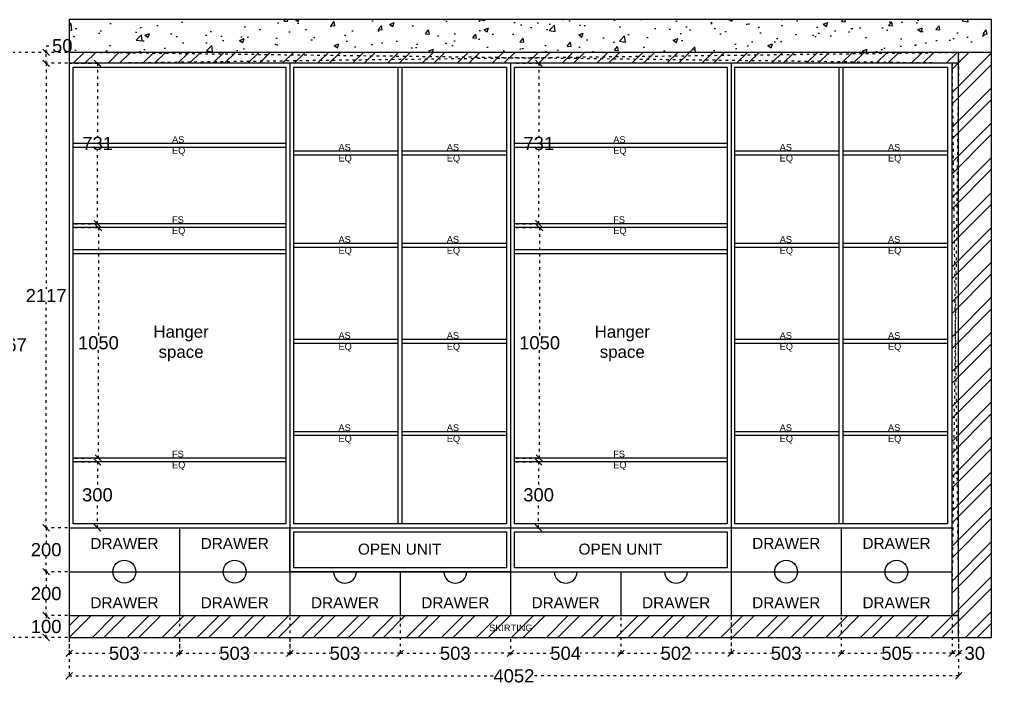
# Model space of a CAD drawing. Header units: millimetres. Extents: x 220712 to 1505573, y -354410 to 241923.
# Drawn here: x 275936 to 280365, y 112824 to 115855 of the extents above; entities that cross this region are included whole.
import ezdxf

# ---------------------------------------------------------------- set-up
doc = ezdxf.new("R2010")
doc.units = ezdxf.units.MM
doc.header["$MEASUREMENT"] = 0
doc.linetypes.add('ACAD_ISO03W100', pattern=[30, 12, -18])
doc.layers.add('Walls', color=253, linetype='Continuous')
doc.layers.add('Words', color=7, linetype='Continuous')
doc.styles.get("Standard").update_dxf_attribs({"font": 'arial.ttf'})
doc.dimstyles.get("Standard").update_dxf_attribs({"dimtxt": 60, "dimasz": 30, "dimexe": 7.75, "dimexo": 8.13, "dimgap": 0.63, "dimtad": 0, "dimtih": 1, "dimtoh": 1, "dimdec": 0, "dimzin": 0, "dimtxsty": 'Standard', "dimblk": 'OBLIQUE', "dimcen": 2.25, "dimclrd": 1, "dimclre": 1, "dimclrt": 1, "dimadec": 0, "dimazin": 0, "dimtfac": 1, "dimtdec": 0, "dimtofl": 0, "dimtmove": 0, "dimatfit": 3, "dimfxl": 1, "dimtolj": 1, "dimtzin": 0, "dimlwd": 30, "dimarcsym": 0})

# ---------------------------------------------------------------- blocks, each defined once
blk = doc.blocks.new('_Oblique')
at = {"color": 0, "linetype": 'ByBlock', "lineweight": -2}
blk.add_line((-0.5, -0.5), (0.5, 0.5), dxfattribs=at)
blk = doc.blocks.new('*D771')
at = {"layer": 'Defpoints', "color": 0, "linetype": 'ACAD_ISO03W100', "transparency": 16777216}
for p in [(276058, 113138), (276163, 113138), (276163, 113038)]:
    blk.add_point(p, dxfattribs=at)
at = {"layer": 'Walls', "color": 1, "linetype": 'ACAD_ISO03W100', "lineweight": -2, "transparency": 16777216}
for p, q in [((276154.9, 113138), (276050.3, 113138)), ((276154.9, 113038), (276050.3, 113038))]:
    blk.add_line(p, q, dxfattribs=at)
at = {"layer": 'Walls', "color": 1, "linetype": 'ACAD_ISO03W100', "lineweight": 30, "transparency": 16777216}
for p, q in [((276058, 113138), (276058, 113119.3)), ((276058, 113038), (276058, 113056.7))]:
    blk.add_line(p, q, dxfattribs=at)
at = {"layer": 'Walls', "color": 1, "linetype": 'ACAD_ISO03W100', "lineweight": 30, "transparency": 16777216, "xscale": 30, "yscale": 30, "zscale": 30}
for p, rotation in [((276058, 113138), 90), ((276058, 113038), 270)]:
    blk.add_blockref('_Oblique', p, dxfattribs=dict(at, rotation=rotation))
at = {"layer": 'Walls', "color": 1, "linetype": 'ACAD_ISO03W100', "transparency": 16777216, "insert": (276058, 113088), "char_height": 60, "attachment_point": 5}
blk.add_mtext('\\A1;100', dxfattribs=at)
blk = doc.blocks.new('*D767')
at = {"layer": 'Defpoints', "color": 0, "linetype": 'ACAD_ISO03W100', "transparency": 16777216}
for p in [(276058, 113338), (276163, 113338), (276163, 113138)]:
    blk.add_point(p, dxfattribs=at)
at = {"layer": 'Walls', "color": 1, "linetype": 'ACAD_ISO03W100', "lineweight": -2, "transparency": 16777216}
for p, q in [((276154.9, 113338), (276050.3, 113338)), ((276154.9, 113138), (276050.3, 113138))]:
    blk.add_line(p, q, dxfattribs=at)
at = {"layer": 'Walls', "color": 1, "linetype": 'ACAD_ISO03W100', "lineweight": 30, "transparency": 16777216}
for p, q in [((276058, 113338), (276058, 113269.3)), ((276058, 113138), (276058, 113206.7))]:
    blk.add_line(p, q, dxfattribs=at)
at = {"layer": 'Walls', "color": 1, "linetype": 'ACAD_ISO03W100', "lineweight": 30, "transparency": 16777216, "xscale": 30, "yscale": 30, "zscale": 30}
for p, rotation in [((276058, 113338), 90), ((276058, 113138), 270)]:
    blk.add_blockref('_Oblique', p, dxfattribs=dict(at, rotation=rotation))
at = {"layer": 'Walls', "color": 1, "linetype": 'ACAD_ISO03W100', "transparency": 16777216, "insert": (276058, 113238), "char_height": 60, "attachment_point": 5}
blk.add_mtext('\\A1;200', dxfattribs=at)
blk = doc.blocks.new('*D768')
at = {"layer": 'Defpoints', "color": 0, "linetype": 'ACAD_ISO03W100', "transparency": 16777216}
for p in [(276058, 113538), (276163, 113538), (276163, 113338)]:
    blk.add_point(p, dxfattribs=at)
at = {"layer": 'Walls', "color": 1, "linetype": 'ACAD_ISO03W100', "lineweight": -2, "transparency": 16777216}
for p, q in [((276154.9, 113538), (276050.3, 113538)), ((276154.9, 113338), (276050.3, 113338))]:
    blk.add_line(p, q, dxfattribs=at)
at = {"layer": 'Walls', "color": 1, "linetype": 'ACAD_ISO03W100', "lineweight": 30, "transparency": 16777216}
for p, q in [((276058, 113538), (276058, 113469.3)), ((276058, 113338), (276058, 113406.7))]:
    blk.add_line(p, q, dxfattribs=at)
at = {"layer": 'Walls', "color": 1, "linetype": 'ACAD_ISO03W100', "lineweight": 30, "transparency": 16777216, "xscale": 30, "yscale": 30, "zscale": 30}
for p, rotation in [((276058, 113538), 90), ((276058, 113338), 270)]:
    blk.add_blockref('_Oblique', p, dxfattribs=dict(at, rotation=rotation))
at = {"layer": 'Walls', "color": 1, "linetype": 'ACAD_ISO03W100', "transparency": 16777216, "insert": (276058, 113438), "char_height": 60, "attachment_point": 5}
blk.add_mtext('\\A1;200', dxfattribs=at)
blk = doc.blocks.new('*D769')
at = {"layer": 'Defpoints', "color": 0, "linetype": 'ACAD_ISO03W100', "transparency": 16777216}
for p in [(276058, 115655), (276163, 115655), (276163, 113538)]:
    blk.add_point(p, dxfattribs=at)
at = {"layer": 'Walls', "color": 1, "linetype": 'ACAD_ISO03W100', "lineweight": -2, "transparency": 16777216}
for p, q in [((276154.9, 115655), (276050.3, 115655)), ((276154.9, 113538), (276050.3, 113538))]:
    blk.add_line(p, q, dxfattribs=at)
at = {"layer": 'Walls', "color": 1, "linetype": 'ACAD_ISO03W100', "lineweight": 30, "transparency": 16777216}
for p, q in [((276058, 115655), (276058, 114627.3)), ((276058, 113538), (276058, 114565.7))]:
    blk.add_line(p, q, dxfattribs=at)
at = {"layer": 'Walls', "color": 1, "linetype": 'ACAD_ISO03W100', "lineweight": 30, "transparency": 16777216, "xscale": 30, "yscale": 30, "zscale": 30}
for p, rotation in [((276058, 115655), 90), ((276058, 113538), 270)]:
    blk.add_blockref('_Oblique', p, dxfattribs=dict(at, rotation=rotation))
at = {"layer": 'Walls', "color": 1, "linetype": 'ACAD_ISO03W100', "transparency": 16777216, "insert": (276058, 114596.5), "char_height": 60, "attachment_point": 5}
blk.add_mtext('\\A1;2117', dxfattribs=at)
blk = doc.blocks.new('*D770')
at = {"layer": 'Defpoints', "color": 0, "linetype": 'ACAD_ISO03W100', "transparency": 16777216}
for p in [(276058, 115705), (276163, 115705), (276163, 115655)]:
    blk.add_point(p, dxfattribs=at)
at = {"layer": 'Walls', "color": 1, "linetype": 'ACAD_ISO03W100', "lineweight": 30, "transparency": 16777216}
for p, q in [((276058, 115705), (276058, 115735)), ((276058, 115735), (276088, 115735)), ((276058, 115655), (276058, 115705))]:
    blk.add_line(p, q, dxfattribs=at)
at = {"layer": 'Walls', "color": 1, "linetype": 'ACAD_ISO03W100', "lineweight": -2, "transparency": 16777216}
for p, q in [((276154.87, 115705), (276050.25, 115705)), ((276154.87, 115655), (276050.25, 115655))]:
    blk.add_line(p, q, dxfattribs=at)
at = {"layer": 'Walls', "color": 1, "linetype": 'ACAD_ISO03W100', "lineweight": 30, "transparency": 16777216, "xscale": 30, "yscale": 30, "zscale": 30}
for p, rotation in [((276058, 115705), 90), ((276058, 115655), 270)]:
    blk.add_blockref('_Oblique', p, dxfattribs=dict(at, rotation=rotation))
at = {"layer": 'Walls', "color": 1, "linetype": 'ACAD_ISO03W100', "transparency": 16777216, "insert": (276131.50176, 115735), "char_height": 60, "attachment_point": 5}
blk.add_mtext('\\A1;50', dxfattribs=at)
blk = doc.blocks.new('*D757')
at = {"layer": 'Defpoints', "color": 0, "linetype": 'ACAD_ISO03W100', "transparency": 16777216}
for p in [(275876.5, 115705), (276163, 115705), (276163, 113038)]:
    blk.add_point(p, dxfattribs=at)
at = {"layer": 'Walls', "color": 1, "linetype": 'ACAD_ISO03W100', "lineweight": -2, "transparency": 16777216}
for p, q in [((276154.9, 115705), (275868.8, 115705)), ((276154.9, 113038), (275868.8, 113038))]:
    blk.add_line(p, q, dxfattribs=at)
at = {"layer": 'Walls', "color": 1, "linetype": 'ACAD_ISO03W100', "lineweight": 30, "transparency": 16777216}
for p, q in [((275876.5, 115705), (275876.5, 114402.8)), ((275876.5, 113038), (275876.5, 114340.2))]:
    blk.add_line(p, q, dxfattribs=at)
at = {"layer": 'Walls', "color": 1, "linetype": 'ACAD_ISO03W100', "lineweight": 30, "transparency": 16777216, "xscale": 30, "yscale": 30, "zscale": 30}
for p, rotation in [((275876.5, 115705), 90), ((275876.5, 113038), 270)]:
    blk.add_blockref('_Oblique', p, dxfattribs=dict(at, rotation=rotation))
at = {"layer": 'Walls', "color": 1, "linetype": 'ACAD_ISO03W100', "transparency": 16777216, "insert": (275876.5, 114371.5), "char_height": 60, "attachment_point": 5}
blk.add_mtext('\\A1;2667', dxfattribs=at)
blk = doc.blocks.new('*D759')
at = {"layer": 'Defpoints', "color": 0, "linetype": 'ACAD_ISO03W100', "transparency": 16777216}
for p in [(276163, 113138), (276665.5, 113138), (276665.5, 112966)]:
    blk.add_point(p, dxfattribs=at)
at = {"layer": 'Walls', "color": 1, "linetype": 'ACAD_ISO03W100', "lineweight": -2, "transparency": 16777216}
for p, q in [((276163, 113129.9), (276163, 112958.2)), ((276665.5, 113129.9), (276665.5, 112958.2))]:
    blk.add_line(p, q, dxfattribs=at)
at = {"layer": 'Walls', "color": 1, "linetype": 'ACAD_ISO03W100', "lineweight": 30, "transparency": 16777216}
for p, q in [((276163, 112966), (276347.3, 112966)), ((276665.5, 112966), (276481.2, 112966))]:
    blk.add_line(p, q, dxfattribs=at)
at = {"layer": 'Walls', "color": 1, "linetype": 'ACAD_ISO03W100', "lineweight": 30, "transparency": 16777216, "xscale": 30, "yscale": 30, "zscale": 30, "rotation": 180}
blk.add_blockref('_Oblique', (276163, 112966), dxfattribs=at)
at = {"layer": 'Walls', "color": 1, "linetype": 'ACAD_ISO03W100', "lineweight": 30, "transparency": 16777216, "xscale": 30, "yscale": 30, "zscale": 30}
blk.add_blockref('_Oblique', (276665.5, 112966), dxfattribs=at)
at = {"layer": 'Walls', "color": 1, "linetype": 'ACAD_ISO03W100', "transparency": 16777216, "insert": (276414.2, 112966), "char_height": 60, "attachment_point": 5}
blk.add_mtext('\\A1;503', dxfattribs=at)
blk = doc.blocks.new('*D760')
at = {"layer": 'Defpoints', "color": 0, "linetype": 'ACAD_ISO03W100', "transparency": 16777216}
for p in [(277168, 113138), (276665.5, 113038), (276665.5, 112966)]:
    blk.add_point(p, dxfattribs=at)
at = {"layer": 'Walls', "color": 1, "linetype": 'ACAD_ISO03W100', "lineweight": -2, "transparency": 16777216}
for p, q in [((277168, 113129.9), (277168, 112958.2)), ((276665.5, 113029.9), (276665.5, 112958.2))]:
    blk.add_line(p, q, dxfattribs=at)
at = {"layer": 'Walls', "color": 1, "linetype": 'ACAD_ISO03W100', "lineweight": 30, "transparency": 16777216}
for p, q in [((276665.5, 112966), (276849.8, 112966)), ((277168, 112966), (276983.7, 112966))]:
    blk.add_line(p, q, dxfattribs=at)
at = {"layer": 'Walls', "color": 1, "linetype": 'ACAD_ISO03W100', "lineweight": 30, "transparency": 16777216, "xscale": 30, "yscale": 30, "zscale": 30, "rotation": 180}
blk.add_blockref('_Oblique', (276665.5, 112966), dxfattribs=at)
at = {"layer": 'Walls', "color": 1, "linetype": 'ACAD_ISO03W100', "lineweight": 30, "transparency": 16777216, "xscale": 30, "yscale": 30, "zscale": 30}
blk.add_blockref('_Oblique', (277168, 112966), dxfattribs=at)
at = {"layer": 'Walls', "color": 1, "linetype": 'ACAD_ISO03W100', "transparency": 16777216, "insert": (276916.8, 112966), "char_height": 60, "attachment_point": 5}
blk.add_mtext('\\A1;503', dxfattribs=at)
blk = doc.blocks.new('*D761')
at = {"layer": 'Defpoints', "color": 0, "linetype": 'ACAD_ISO03W100', "transparency": 16777216}
for p in [(277670.5, 113138), (277168, 113038), (277670.5, 112966)]:
    blk.add_point(p, dxfattribs=at)
at = {"layer": 'Walls', "color": 1, "linetype": 'ACAD_ISO03W100', "lineweight": -2, "transparency": 16777216}
for p, q in [((277670.5, 113129.9), (277670.5, 112958.2)), ((277168, 113029.9), (277168, 112958.2))]:
    blk.add_line(p, q, dxfattribs=at)
at = {"layer": 'Walls', "color": 1, "linetype": 'ACAD_ISO03W100', "lineweight": 30, "transparency": 16777216}
for p, q in [((277168, 112966), (277352.3, 112966)), ((277670.5, 112966), (277486.2, 112966))]:
    blk.add_line(p, q, dxfattribs=at)
at = {"layer": 'Walls', "color": 1, "linetype": 'ACAD_ISO03W100', "lineweight": 30, "transparency": 16777216, "xscale": 30, "yscale": 30, "zscale": 30, "rotation": 180}
blk.add_blockref('_Oblique', (277168, 112966), dxfattribs=at)
at = {"layer": 'Walls', "color": 1, "linetype": 'ACAD_ISO03W100', "lineweight": 30, "transparency": 16777216, "xscale": 30, "yscale": 30, "zscale": 30}
blk.add_blockref('_Oblique', (277670.5, 112966), dxfattribs=at)
at = {"layer": 'Walls', "color": 1, "linetype": 'ACAD_ISO03W100', "transparency": 16777216, "insert": (277419.2, 112966), "char_height": 60, "attachment_point": 5}
blk.add_mtext('\\A1;503', dxfattribs=at)
blk = doc.blocks.new('*D758')
at = {"layer": 'Defpoints', "color": 0, "linetype": 'ACAD_ISO03W100', "transparency": 16777216}
for p in [(277670.5, 113138), (278173, 113038), (278173, 112966)]:
    blk.add_point(p, dxfattribs=at)
at = {"layer": 'Walls', "color": 1, "linetype": 'ACAD_ISO03W100', "lineweight": -2, "transparency": 16777216}
for p, q in [((277670.5, 113129.9), (277670.5, 112958.2)), ((278173, 113029.9), (278173, 112958.2))]:
    blk.add_line(p, q, dxfattribs=at)
at = {"layer": 'Walls', "color": 1, "linetype": 'ACAD_ISO03W100', "lineweight": 30, "transparency": 16777216}
for p, q in [((277670.5, 112966), (277854.8, 112966)), ((278173, 112966), (277988.7, 112966))]:
    blk.add_line(p, q, dxfattribs=at)
at = {"layer": 'Walls', "color": 1, "linetype": 'ACAD_ISO03W100', "lineweight": 30, "transparency": 16777216, "xscale": 30, "yscale": 30, "zscale": 30, "rotation": 180}
blk.add_blockref('_Oblique', (277670.5, 112966), dxfattribs=at)
at = {"layer": 'Walls', "color": 1, "linetype": 'ACAD_ISO03W100', "lineweight": 30, "transparency": 16777216, "xscale": 30, "yscale": 30, "zscale": 30}
blk.add_blockref('_Oblique', (278173, 112966), dxfattribs=at)
at = {"layer": 'Walls', "color": 1, "linetype": 'ACAD_ISO03W100', "transparency": 16777216, "insert": (277921.8, 112966), "char_height": 60, "attachment_point": 5}
blk.add_mtext('\\A1;503', dxfattribs=at)
blk = doc.blocks.new('*D762')
at = {"layer": 'Defpoints', "color": 0, "linetype": 'ACAD_ISO03W100', "transparency": 16777216}
for p in [(278676.5, 113138), (278173, 113038), (278676.5, 112966)]:
    blk.add_point(p, dxfattribs=at)
at = {"layer": 'Walls', "color": 1, "linetype": 'ACAD_ISO03W100', "lineweight": -2, "transparency": 16777216}
for p, q in [((278676.5, 113129.87), (278676.5, 112958.25)), ((278173, 113029.87), (278173, 112958.25))]:
    blk.add_line(p, q, dxfattribs=at)
at = {"layer": 'Walls', "color": 1, "linetype": 'ACAD_ISO03W100', "lineweight": 30, "transparency": 16777216}
for p, q in [((278173, 112966), (278357.960382, 112966)), ((278676.5, 112966), (278491.539618, 112966))]:
    blk.add_line(p, q, dxfattribs=at)
at = {"layer": 'Walls', "color": 1, "linetype": 'ACAD_ISO03W100', "lineweight": 30, "transparency": 16777216, "xscale": 30, "yscale": 30, "zscale": 30, "rotation": 180}
blk.add_blockref('_Oblique', (278173, 112966), dxfattribs=at)
at = {"layer": 'Walls', "color": 1, "linetype": 'ACAD_ISO03W100', "lineweight": 30, "transparency": 16777216, "xscale": 30, "yscale": 30, "zscale": 30}
blk.add_blockref('_Oblique', (278676.5, 112966), dxfattribs=at)
at = {"layer": 'Walls', "color": 1, "linetype": 'ACAD_ISO03W100', "transparency": 16777216, "insert": (278424.75, 112966), "char_height": 60, "attachment_point": 5}
blk.add_mtext('\\A1;504', dxfattribs=at)
blk = doc.blocks.new('*D763')
at = {"layer": 'Defpoints', "color": 0, "linetype": 'ACAD_ISO03W100', "transparency": 16777216}
for p in [(279178, 113234.3), (278676.5, 113138), (279178, 112966)]:
    blk.add_point(p, dxfattribs=at)
at = {"layer": 'Walls', "color": 1, "linetype": 'ACAD_ISO03W100', "lineweight": -2, "transparency": 16777216}
for p, q in [((279178, 113226.1), (279178, 112958.2)), ((278676.5, 113129.9), (278676.5, 112958.2))]:
    blk.add_line(p, q, dxfattribs=at)
at = {"layer": 'Walls', "color": 1, "linetype": 'ACAD_ISO03W100', "lineweight": 30, "transparency": 16777216}
for p, q in [((278676.5, 112966), (278860.6, 112966)), ((279178, 112966), (278993.9, 112966))]:
    blk.add_line(p, q, dxfattribs=at)
at = {"layer": 'Walls', "color": 1, "linetype": 'ACAD_ISO03W100', "lineweight": 30, "transparency": 16777216, "xscale": 30, "yscale": 30, "zscale": 30, "rotation": 180}
blk.add_blockref('_Oblique', (278676.5, 112966), dxfattribs=at)
at = {"layer": 'Walls', "color": 1, "linetype": 'ACAD_ISO03W100', "lineweight": 30, "transparency": 16777216, "xscale": 30, "yscale": 30, "zscale": 30}
blk.add_blockref('_Oblique', (279178, 112966), dxfattribs=at)
at = {"layer": 'Walls', "color": 1, "linetype": 'ACAD_ISO03W100', "transparency": 16777216, "insert": (278927.2, 112966), "char_height": 60, "attachment_point": 5}
blk.add_mtext('\\A1;502', dxfattribs=at)
blk = doc.blocks.new('*D764')
at = {"layer": 'Defpoints', "color": 0, "linetype": 'ACAD_ISO03W100', "transparency": 16777216}
for p in [(279178, 113138), (279680.5, 113138), (279680.5, 112966)]:
    blk.add_point(p, dxfattribs=at)
at = {"layer": 'Walls', "color": 1, "linetype": 'ACAD_ISO03W100', "lineweight": -2, "transparency": 16777216}
for p, q in [((279178, 113129.9), (279178, 112958.2)), ((279680.5, 113129.9), (279680.5, 112958.2))]:
    blk.add_line(p, q, dxfattribs=at)
at = {"layer": 'Walls', "color": 1, "linetype": 'ACAD_ISO03W100', "lineweight": 30, "transparency": 16777216}
for p, q in [((279178, 112966), (279362.3, 112966)), ((279680.5, 112966), (279496.2, 112966))]:
    blk.add_line(p, q, dxfattribs=at)
at = {"layer": 'Walls', "color": 1, "linetype": 'ACAD_ISO03W100', "lineweight": 30, "transparency": 16777216, "xscale": 30, "yscale": 30, "zscale": 30, "rotation": 180}
blk.add_blockref('_Oblique', (279178, 112966), dxfattribs=at)
at = {"layer": 'Walls', "color": 1, "linetype": 'ACAD_ISO03W100', "lineweight": 30, "transparency": 16777216, "xscale": 30, "yscale": 30, "zscale": 30}
blk.add_blockref('_Oblique', (279680.5, 112966), dxfattribs=at)
at = {"layer": 'Walls', "color": 1, "linetype": 'ACAD_ISO03W100', "transparency": 16777216, "insert": (279429.2, 112966), "char_height": 60, "attachment_point": 5}
blk.add_mtext('\\A1;503', dxfattribs=at)
blk = doc.blocks.new('*D765')
at = {"layer": 'Defpoints', "color": 0, "linetype": 'ACAD_ISO03W100', "transparency": 16777216}
for p in [(279680.5, 113138), (280185, 113138), (280185, 112966)]:
    blk.add_point(p, dxfattribs=at)
at = {"layer": 'Walls', "color": 1, "linetype": 'ACAD_ISO03W100', "lineweight": -2, "transparency": 16777216}
for p, q in [((279680.5, 113129.9), (279680.5, 112958.2)), ((280185, 113129.9), (280185, 112958.2))]:
    blk.add_line(p, q, dxfattribs=at)
at = {"layer": 'Walls', "color": 1, "linetype": 'ACAD_ISO03W100', "lineweight": 30, "transparency": 16777216}
for p, q in [((279680.5, 112966), (279865.6, 112966)), ((280185, 112966), (279999.9, 112966))]:
    blk.add_line(p, q, dxfattribs=at)
at = {"layer": 'Walls', "color": 1, "linetype": 'ACAD_ISO03W100', "lineweight": 30, "transparency": 16777216, "xscale": 30, "yscale": 30, "zscale": 30, "rotation": 180}
blk.add_blockref('_Oblique', (279680.5, 112966), dxfattribs=at)
at = {"layer": 'Walls', "color": 1, "linetype": 'ACAD_ISO03W100', "lineweight": 30, "transparency": 16777216, "xscale": 30, "yscale": 30, "zscale": 30}
blk.add_blockref('_Oblique', (280185, 112966), dxfattribs=at)
at = {"layer": 'Walls', "color": 1, "linetype": 'ACAD_ISO03W100', "transparency": 16777216, "insert": (279932.8, 112966), "char_height": 60, "attachment_point": 5}
blk.add_mtext('\\A1;505', dxfattribs=at)
blk = doc.blocks.new('*D766')
at = {"layer": 'Defpoints', "color": 0, "linetype": 'ACAD_ISO03W100', "transparency": 16777216}
for p in [(280185, 113138), (280215, 113138), (280215, 112966)]:
    blk.add_point(p, dxfattribs=at)
at = {"layer": 'Walls', "color": 1, "linetype": 'ACAD_ISO03W100', "lineweight": -2, "transparency": 16777216}
for p, q in [((280185, 113129.9), (280185, 112958.2)), ((280215, 113129.9), (280215, 112958.2))]:
    blk.add_line(p, q, dxfattribs=at)
at = {"layer": 'Walls', "color": 1, "linetype": 'ACAD_ISO03W100', "lineweight": 30, "transparency": 16777216}
for p, q in [((280185, 112966), (280215, 112966)), ((280215, 112966), (280245, 112966))]:
    blk.add_line(p, q, dxfattribs=at)
at = {"layer": 'Walls', "color": 1, "linetype": 'ACAD_ISO03W100', "lineweight": 30, "transparency": 16777216, "xscale": 30, "yscale": 30, "zscale": 30, "rotation": 180}
blk.add_blockref('_Oblique', (280185, 112966), dxfattribs=at)
at = {"layer": 'Walls', "color": 1, "linetype": 'ACAD_ISO03W100', "lineweight": 30, "transparency": 16777216, "xscale": 30, "yscale": 30, "zscale": 30}
blk.add_blockref('_Oblique', (280215, 112966), dxfattribs=at)
at = {"layer": 'Walls', "color": 1, "linetype": 'ACAD_ISO03W100', "transparency": 16777216, "insert": (280288.5, 112966), "char_height": 60, "attachment_point": 5}
blk.add_mtext('\\A1;30', dxfattribs=at)
blk = doc.blocks.new('*D756')
at = {"layer": 'Defpoints', "color": 0, "linetype": 'ACAD_ISO03W100', "transparency": 16777216}
for p in [(276163, 113038), (280215, 113038), (280215, 112863)]:
    blk.add_point(p, dxfattribs=at)
at = {"layer": 'Walls', "color": 1, "linetype": 'ACAD_ISO03W100', "lineweight": -2, "transparency": 16777216}
for p, q in [((276163, 113029.9), (276163, 112855.2)), ((280215, 113029.9), (280215, 112855.2))]:
    blk.add_line(p, q, dxfattribs=at)
at = {"layer": 'Walls', "color": 1, "linetype": 'ACAD_ISO03W100', "lineweight": 30, "transparency": 16777216}
for p, q in [((276163, 112863), (278097.9, 112863)), ((280215, 112863), (278280.1, 112863))]:
    blk.add_line(p, q, dxfattribs=at)
at = {"layer": 'Walls', "color": 1, "linetype": 'ACAD_ISO03W100', "lineweight": 30, "transparency": 16777216, "xscale": 30, "yscale": 30, "zscale": 30, "rotation": 180}
blk.add_blockref('_Oblique', (276163, 112863), dxfattribs=at)
at = {"layer": 'Walls', "color": 1, "linetype": 'ACAD_ISO03W100', "lineweight": 30, "transparency": 16777216, "xscale": 30, "yscale": 30, "zscale": 30}
blk.add_blockref('_Oblique', (280215, 112863), dxfattribs=at)
at = {"layer": 'Walls', "color": 1, "linetype": 'ACAD_ISO03W100', "transparency": 16777216, "insert": (278189, 112863), "char_height": 60, "attachment_point": 5}
blk.add_mtext('\\A1;4052', dxfattribs=at)
blk = doc.blocks.new('*D772')
at = {"layer": 'Defpoints', "color": 0, "linetype": 'ACAD_ISO03W100', "transparency": 16777216}
for p in [(276181, 113838), (276181, 113538), (276291.5, 113538)]:
    blk.add_point(p, dxfattribs=at)
at = {"layer": 'Walls', "color": 1, "linetype": 'ACAD_ISO03W100', "lineweight": -2, "transparency": 16777216}
for p, q in [((276189.1, 113838), (276299.3, 113838)), ((276189.1, 113538), (276299.3, 113538))]:
    blk.add_line(p, q, dxfattribs=at)
at = {"layer": 'Walls', "color": 1, "linetype": 'ACAD_ISO03W100', "lineweight": 30, "transparency": 16777216}
for p, q in [((276291.5, 113838), (276291.5, 113719.3)), ((276291.5, 113538), (276291.5, 113656.7))]:
    blk.add_line(p, q, dxfattribs=at)
at = {"layer": 'Walls', "color": 1, "linetype": 'ACAD_ISO03W100', "lineweight": 30, "transparency": 16777216, "xscale": 30, "yscale": 30, "zscale": 30}
for p, rotation in [((276291.5, 113838), 90), ((276291.5, 113538), 270)]:
    blk.add_blockref('_Oblique', p, dxfattribs=dict(at, rotation=rotation))
at = {"layer": 'Walls', "color": 1, "linetype": 'ACAD_ISO03W100', "transparency": 16777216, "insert": (276291.5, 113688), "char_height": 60, "attachment_point": 5}
blk.add_mtext('\\A1;300', dxfattribs=at)
blk = doc.blocks.new('*D773')
at = {"layer": 'Defpoints', "color": 0, "linetype": 'ACAD_ISO03W100', "transparency": 16777216}
for p in [(276181, 114906), (276296, 114906), (276181, 113856)]:
    blk.add_point(p, dxfattribs=at)
at = {"layer": 'Walls', "color": 1, "linetype": 'ACAD_ISO03W100', "lineweight": -2, "transparency": 16777216}
for p, q in [((276189.1, 114906), (276303.8, 114906)), ((276189.1, 113856), (276303.8, 113856))]:
    blk.add_line(p, q, dxfattribs=at)
at = {"layer": 'Walls', "color": 1, "linetype": 'ACAD_ISO03W100', "lineweight": 30, "transparency": 16777216}
for p, q in [((276296, 114906), (276296, 114412.3)), ((276296, 113856), (276296, 114349.7))]:
    blk.add_line(p, q, dxfattribs=at)
at = {"layer": 'Walls', "color": 1, "linetype": 'ACAD_ISO03W100', "lineweight": 30, "transparency": 16777216, "xscale": 30, "yscale": 30, "zscale": 30}
for p, rotation in [((276296, 114906), 90), ((276296, 113856), 270)]:
    blk.add_blockref('_Oblique', p, dxfattribs=dict(at, rotation=rotation))
at = {"layer": 'Walls', "color": 1, "linetype": 'ACAD_ISO03W100', "transparency": 16777216, "insert": (276296, 114381), "char_height": 60, "attachment_point": 5}
blk.add_mtext('\\A1;1050', dxfattribs=at)
blk = doc.blocks.new('*D774')
at = {"layer": 'Defpoints', "color": 0, "linetype": 'ACAD_ISO03W100', "transparency": 16777216}
for p in [(276181, 115655), (276292.5, 115655), (276181, 114924)]:
    blk.add_point(p, dxfattribs=at)
at = {"layer": 'Walls', "color": 1, "linetype": 'ACAD_ISO03W100', "lineweight": -2, "transparency": 16777216}
for p, q in [((276189.1, 115655), (276300.3, 115655)), ((276189.1, 114924), (276300.3, 114924))]:
    blk.add_line(p, q, dxfattribs=at)
at = {"layer": 'Walls', "color": 1, "linetype": 'ACAD_ISO03W100', "lineweight": 30, "transparency": 16777216}
for p, q in [((276292.5, 115655), (276292.5, 115320.8)), ((276292.5, 114924), (276292.5, 115258.2))]:
    blk.add_line(p, q, dxfattribs=at)
at = {"layer": 'Walls', "color": 1, "linetype": 'ACAD_ISO03W100', "lineweight": 30, "transparency": 16777216, "xscale": 30, "yscale": 30, "zscale": 30}
for p, rotation in [((276292.5, 115655), 90), ((276292.5, 114924), 270)]:
    blk.add_blockref('_Oblique', p, dxfattribs=dict(at, rotation=rotation))
at = {"layer": 'Walls', "color": 1, "linetype": 'ACAD_ISO03W100', "transparency": 16777216, "insert": (276292.5, 115289.5), "char_height": 60, "attachment_point": 5}
blk.add_mtext('\\A1;731', dxfattribs=at)
blk = doc.blocks.new('*D775')
at = {"layer": 'Defpoints', "color": 0, "linetype": 'ACAD_ISO03W100', "transparency": 16777216}
for p in [(278191, 113838), (278191, 113538), (278301.5, 113538)]:
    blk.add_point(p, dxfattribs=at)
at = {"layer": 'Walls', "color": 1, "linetype": 'ACAD_ISO03W100', "lineweight": -2, "transparency": 16777216}
for p, q in [((278199.1, 113838), (278309.3, 113838)), ((278199.1, 113538), (278309.3, 113538))]:
    blk.add_line(p, q, dxfattribs=at)
at = {"layer": 'Walls', "color": 1, "linetype": 'ACAD_ISO03W100', "lineweight": 30, "transparency": 16777216}
for p, q in [((278301.5, 113838), (278301.5, 113719.3)), ((278301.5, 113538), (278301.5, 113656.7))]:
    blk.add_line(p, q, dxfattribs=at)
at = {"layer": 'Walls', "color": 1, "linetype": 'ACAD_ISO03W100', "lineweight": 30, "transparency": 16777216, "xscale": 30, "yscale": 30, "zscale": 30}
for p, rotation in [((278301.5, 113838), 90), ((278301.5, 113538), 270)]:
    blk.add_blockref('_Oblique', p, dxfattribs=dict(at, rotation=rotation))
at = {"layer": 'Walls', "color": 1, "linetype": 'ACAD_ISO03W100', "transparency": 16777216, "insert": (278301.5, 113688), "char_height": 60, "attachment_point": 5}
blk.add_mtext('\\A1;300', dxfattribs=at)
blk = doc.blocks.new('*D776')
at = {"layer": 'Defpoints', "color": 0, "linetype": 'ACAD_ISO03W100', "transparency": 16777216}
for p in [(278191, 114906), (278306, 114906), (278191, 113856)]:
    blk.add_point(p, dxfattribs=at)
at = {"layer": 'Walls', "color": 1, "linetype": 'ACAD_ISO03W100', "lineweight": -2, "transparency": 16777216}
for p, q in [((278199.1, 114906), (278313.8, 114906)), ((278199.1, 113856), (278313.8, 113856))]:
    blk.add_line(p, q, dxfattribs=at)
at = {"layer": 'Walls', "color": 1, "linetype": 'ACAD_ISO03W100', "lineweight": 30, "transparency": 16777216}
for p, q in [((278306, 114906), (278306, 114412.3)), ((278306, 113856), (278306, 114349.7))]:
    blk.add_line(p, q, dxfattribs=at)
at = {"layer": 'Walls', "color": 1, "linetype": 'ACAD_ISO03W100', "lineweight": 30, "transparency": 16777216, "xscale": 30, "yscale": 30, "zscale": 30}
for p, rotation in [((278306, 114906), 90), ((278306, 113856), 270)]:
    blk.add_blockref('_Oblique', p, dxfattribs=dict(at, rotation=rotation))
at = {"layer": 'Walls', "color": 1, "linetype": 'ACAD_ISO03W100', "transparency": 16777216, "insert": (278306, 114381), "char_height": 60, "attachment_point": 5}
blk.add_mtext('\\A1;1050', dxfattribs=at)
blk = doc.blocks.new('*D777')
at = {"layer": 'Defpoints', "color": 0, "linetype": 'ACAD_ISO03W100', "transparency": 16777216}
for p in [(278191, 115655), (278302.5, 115655), (278191, 114924)]:
    blk.add_point(p, dxfattribs=at)
at = {"layer": 'Walls', "color": 1, "linetype": 'ACAD_ISO03W100', "lineweight": -2, "transparency": 16777216}
for p, q in [((278199.1, 115655), (278310.3, 115655)), ((278199.1, 114924), (278310.3, 114924))]:
    blk.add_line(p, q, dxfattribs=at)
at = {"layer": 'Walls', "color": 1, "linetype": 'ACAD_ISO03W100', "lineweight": 30, "transparency": 16777216}
for p, q in [((278302.5, 115655), (278302.5, 115320.8)), ((278302.5, 114924), (278302.5, 115258.2))]:
    blk.add_line(p, q, dxfattribs=at)
at = {"layer": 'Walls', "color": 1, "linetype": 'ACAD_ISO03W100', "lineweight": 30, "transparency": 16777216, "xscale": 30, "yscale": 30, "zscale": 30}
for p, rotation in [((278302.5, 115655), 90), ((278302.5, 114924), 270)]:
    blk.add_blockref('_Oblique', p, dxfattribs=dict(at, rotation=rotation))
at = {"layer": 'Walls', "color": 1, "linetype": 'ACAD_ISO03W100', "transparency": 16777216, "insert": (278302.5, 115289.5), "char_height": 60, "attachment_point": 5}
blk.add_mtext('\\A1;731', dxfattribs=at)

msp = doc.modelspace()

# ---------------------------------------------------------------- hatches: boundary and pattern name
at = {"layer": 'Walls', "linetype": 'ACAD_ISO03W100', "true_color": 0xc7c8ca}
h = msp.add_hatch(dxfattribs=at)
h.set_pattern_fill('AR-CONC', color=9, scale=30)
h.set_pattern_definition([(50, (5086, 0), (215.17805, -18.82564), [22.5, -247.5]), (355, (5086, 0), (-41.6254, 225.65764), [18, -198]), (100.451444, (5103.93, -1.57), (173.55265, 206.832), [19.12206, -210.34263]), (46.1842, (5086, 60), (320.1724, -49.65578), [33.75, -371.25]), (96.63564, (5112.68, 55.86), (280.3986, 292.23558), [28.6831, -315.51413]), (351.18416, (5086, 60), (280.3986, 292.23558), [27, -297]), (21, (5116, 45), (179.07212, -120.78567), [22.5, -247.5]), (326, (5116, 45), (72.9946, 217.54501), [18, -198]), (71.451445, (5130.92, 34.93), (252.06671, 96.75935), [19.12206, -210.34263]), (37.5, (5086, 0), (3.647957, 99.868156), [0, -195.6, 0, -201, 0, -198.75]), (7.5, (5086, 0), (78.92086, 118.323514), [0, -114.6, 0, -191.1, 0, -75.75]), (327.5, (5019.1, 0), (160.14673, -6.766462), [0, -75, 0, -234, 0, -310.5]), (317.5, (4989.1, 0), (174.95585, 30.031495), [0, -97.5, 0, -155.4, 0, -220.5])])
h.paths.add_polyline_path([(280365, 115705), (280365, 115855), (276163, 115855), (276163, 115705)])
h.paths.add_polyline_path([(276070.2, 115672.7), (276193.4, 115672.7), (276193.4, 115796.4), (276070.2, 115796.4)], flags=9)
h = msp.add_hatch(dxfattribs=at)
h.set_pattern_fill('ANSI32', color=9, scale=300)
h.set_pattern_definition([(45, (5086, 0), (-79.549513, 79.549513), []), (45, (5139.03, 0), (-79.549513, 79.549513), [])])
h.paths.add_polyline_path([(280365, 115705), (276163, 115705), (276163, 115655), (277168, 115655), (280185, 115655), (280185, 113138), (276163, 113138), (276163, 113038), (280365, 113038)])
h.paths.add_polyline_path([(278066.6, 113050.1), (278279.5, 113050.1), (278279.5, 113112), (278066.6, 113112)], flags=24)

# ---------------------------------------------------------------- linework, layer by layer
at = {"layer": 'Walls', "color": 18, "true_color": 0x000000}
for p, q in [((276163, 115855), (276163, 113038)), ((280365, 115855), (276163, 115855)), ((280365, 113038), (280365, 115855)), ((280365, 115705), (276163, 115705)), ((280215, 113038), (280215, 115705)), ((277168, 115655), (276163, 115655)), ((276181, 115637), (277150, 115637)), ((276181, 113556), (276181, 115637)), ((277150, 115637), (277150, 113556)), ((277168, 115655), (277168, 113138)), ((280215, 115655), (277168, 115655)), ((277186, 115637), (278155, 115637)), ((277186, 113556), (277186, 115637)), ((277661.5, 113556), (277661.5, 115637)), ((277679.5, 113556), (277679.5, 115637)), ((278155, 115637), (278155, 113556)), ((278173, 115655), (278173, 113138)), ((278191, 115637), (279160, 115637)), ((278191, 113556), (278191, 115637)), ((279160, 115637), (279160, 113556)), ((279178, 115655), (279178, 113138)), ((279196, 115637), (280165, 115637)), ((279196, 113556), (279196, 115637)), ((279671.5, 113556), (279671.5, 115637)), ((279689.5, 113556), (279689.5, 115637)), ((280165, 115637), (280165, 113556)), ((280185, 113138), (280185, 115655)), ((277150, 115289), (276181, 115289)), ((279160, 115289), (278191, 115289)), ((277150, 115271), (276181, 115271)), ((277661.5, 115254), (277186, 115254)), ((277661.5, 115236), (277186, 115236)), ((278155, 115254), (277679.5, 115254)), ((278155, 115236), (277679.5, 115236)), ((279160, 115271), (278191, 115271)), ((279671.5, 115254), (279196, 115254)), ((279671.5, 115236), (279196, 115236)), ((280165, 115254), (279689.5, 115254)), ((280165, 115236), (279689.5, 115236)), ((277150, 114924), (276181, 114924)), ((277150, 114906), (276181, 114906)), ((279160, 114924), (278191, 114924)), ((279160, 114906), (278191, 114906)), ((276181, 114806), (277150, 114806)), ((277661.5, 114834), (277186, 114834)), ((277661.5, 114816), (277186, 114816)), ((278155, 114834), (277679.5, 114834)), ((278155, 114816), (277679.5, 114816)), ((278191, 114806), (279160, 114806)), ((279671.5, 114834), (279196, 114834)), ((279671.5, 114816), (279196, 114816)), ((280165, 114834), (279689.5, 114834)), ((280165, 114816), (279689.5, 114816)), ((277150, 114786), (276181, 114786)), ((279160, 114786), (278191, 114786)), ((277661.5, 114396), (277186, 114396)), ((278155, 114396), (277679.5, 114396)), ((279671.5, 114396), (279196, 114396)), ((280165, 114396), (279689.5, 114396)), ((277661.5, 114378), (277186, 114378)), ((278155, 114378), (277679.5, 114378)), ((279671.5, 114378), (279196, 114378)), ((280165, 114378), (279689.5, 114378)), ((277661.5, 113976), (277186, 113976)), ((277661.5, 113958), (277186, 113958)), ((278155, 113976), (277679.5, 113976)), ((278155, 113958), (277679.5, 113958)), ((279671.5, 113976), (279196, 113976)), ((279671.5, 113958), (279196, 113958)), ((280165, 113976), (279689.5, 113976)), ((280165, 113958), (279689.5, 113958)), ((277150, 113856), (276181, 113856)), ((277150, 113838), (276181, 113838)), ((279160, 113856), (278191, 113856)), ((279160, 113838), (278191, 113838)), ((277150, 113556), (276181, 113556)), ((278155, 113556), (277186, 113556)), ((279160, 113556), (278191, 113556)), ((280165, 113556), (279196, 113556)), ((276163, 113538), (280185, 113538)), ((276665.5, 113538), (276665.5, 113138)), ((279680.5, 113538), (279680.5, 113138)), ((276163, 113338), (280185, 113338)), ((277670.5, 113338), (277670.5, 113138)), ((278676.5, 113338), (278676.5, 113138)), ((276163, 113138), (280215, 113138)), ((276163, 113038), (280365, 113038))]:
    msp.add_line(p, q, dxfattribs=at)
at = {"layer": 'Walls', "color": 240, "linetype": 'ACAD_ISO03W100', "true_color": 0xed1f24}
for points in [[(276163, 115655), (280215, 115705), (280215, 115655), (276163, 115705)], [(280185, 115655), (280215, 113138), (280185, 113138), (280216.1, 115655)]]:
    msp.add_lwpolyline(points, dxfattribs=at)
at = {"layer": 'Walls', "color": 18, "true_color": 0x000000}
for points in [[(277168, 113538), (278173, 113538), (278173, 113338), (277168, 113338)], [(277186, 113520), (278155, 113520), (278155, 113356), (277186, 113356)], [(278191, 113520), (279160, 113520), (279160, 113356), (278191, 113356)]]:
    msp.add_lwpolyline(points, close=True, dxfattribs=at)
for centre in [(276414.2, 113338), (276916.8, 113338), (279429.2, 113338), (279931.8, 113338)]:
    msp.add_circle(centre, 52, dxfattribs=at)
for centre, end in [((277419.2, 113338), 0), ((277921.8, 113338), 360), ((278425.2, 113338), 0), ((278927.7, 113338), 360)]:
    msp.add_arc(centre, 52, 180, end, dxfattribs=at)

# ---------------------------------------------------------------- texts
at = {"color": 7, "char_height": 50, "attachment_point": 1}
for s, width, insert in [('DRAWER', 282.386, (276259.5, 113491.7)), ('DRAWER', 282.386, (276762, 113491.7)), ('OPEN UNIT', 405.338, (277478.5, 113466)), ('OPEN UNIT', 405.338, (278483.5, 113466)), ('DRAWER', 282.386, (279274.5, 113492.2)), ('DRAWER', 282.386, (279777, 113492.2)), ('DRAWER', 282.386, (276259.5, 113221.7)), ('DRAWER', 282.386, (276762, 113221.7)), ('DRAWER', 282.386, (277264.5, 113221.7)), ('DRAWER', 282.386, (277767, 113221.7)), ('DRAWER', 282.386, (278269.5, 113221.7)), ('DRAWER', 282.386, (278773, 113221.7)), ('DRAWER', 282.386, (279274.5, 113221.7)), ('DRAWER', 282.386, (279777, 113221.7))]:
    msp.add_mtext_dynamic_manual_height_columns(s, width=width, gutter_width=1213, heights=[0], dxfattribs=dict(at, insert=insert))
at = {"color": 18, "true_color": 0x000000, "insert": (278076, 113097), "char_height": 30, "attachment_point": 1}
msp.add_mtext_dynamic_manual_height_columns('SKIRTING', width=2764.543, gutter_width=1, heights=[238.1], dxfattribs=at)
at = {"layer": 'Words', "color": 0, "attachment_point": 1}
for s, width, heights, insert, char_height in [('AS\\PEQ', 1178.022, [0], (276631.5, 115322.5), 30), ('AS\\PEQ', 1178.022, [0], (278641.5, 115322.5), 30), ('AS\\PEQ', 1178.022, [0], (277389.8, 115287.5), 30), ('AS\\PEQ', 1178.022, [0], (277883.2, 115287.5), 30), ('AS\\PEQ', 1178.022, [0], (279399.8, 115287.5), 30), ('AS\\PEQ', 1178.022, [0], (279893.2, 115287.5), 30), ('FS\\PEQ', 1178.022, [0], (276631.5, 114957.5), 30), ('FS\\PEQ', 1178.022, [0], (278641.5, 114957.5), 30), ('AS\\PEQ', 1178.022, [0], (277389.8, 114867.5), 30), ('AS\\PEQ', 1178.022, [0], (277883.2, 114867.5), 30), ('AS\\PEQ', 1178.022, [0], (279399.8, 114867.5), 30), ('AS\\PEQ', 1178.022, [0], (279893.2, 114867.5), 30), ('\\pxqc;Hanger space  ', 324.313, [440.1], (276510.5, 114459.4), 55), ('\\pxqc;Hanger space  ', 324.313, [440.1], (278520.5, 114459.4), 55), ('AS\\PEQ', 1178.022, [0], (277389.8, 114429.5), 30), ('AS\\PEQ', 1178.022, [0], (277883.2, 114429.5), 30), ('AS\\PEQ', 1178.022, [0], (279399.8, 114429.5), 30), ('AS\\PEQ', 1178.022, [0], (279893.2, 114429.5), 30), ('AS\\PEQ', 1178.022, [0], (277389.8, 114009.5), 30), ('AS\\PEQ', 1178.022, [0], (277883.2, 114009.5), 30), ('AS\\PEQ', 1178.022, [0], (279399.8, 114009.5), 30), ('AS\\PEQ', 1178.022, [0], (279893.2, 114009.5), 30), ('FS\\PEQ', 1178.022, [0], (276631.5, 113889.5), 30), ('FS\\PEQ', 1178.022, [0], (278641.5, 113889.5), 30)]:
    msp.add_mtext_dynamic_manual_height_columns(s, width=width, gutter_width=866.4, heights=heights, dxfattribs=dict(at, insert=insert, char_height=char_height))

# ---------------------------------------------------------------- dimensions: what is measured, and where the dimension line sits
at = {"layer": 'Walls', "color": 9, "linetype": 'ACAD_ISO03W100', "true_color": 0xc7c8ca}
for base, p1, p2, picture, middle in [((276058, 115705), (276163, 115655), (276163, 115705), '*D770', (276131.5, 115735)), ((275876.5, 115705), (276163, 113038), (276163, 115705), '*D757', (275876.5, 114371.5)), ((276058, 115655), (276163, 113538), (276163, 115655), '*D769', (276058, 114596.5)), ((276058, 113538), (276163, 113338), (276163, 113538), '*D768', (276058, 113438)), ((276058, 113338), (276163, 113138), (276163, 113338), '*D767', (276058, 113238)), ((276058, 113138), (276163, 113038), (276163, 113138), '*D771', (276058, 113088))]:
    dim = msp.add_linear_dim(base=base, p1=p1, p2=p2, angle=90, dimstyle='Standard', dxfattribs=at)
    dim.commit()
    dim.dimension.update_dxf_attribs({"geometry": picture, "text_midpoint": middle})
at = {"layer": 'Walls', "color": 18, "linetype": 'ACAD_ISO03W100', "true_color": 0x000000}
for base, p1, p2, picture, middle in [((276292.5, 115655), (276181, 114924), (276181, 115655), '*D774', (276292.5, 115289.5)), ((278302.5, 115655), (278191, 114924), (278191, 115655), '*D777', (278302.5, 115289.5)), ((276296, 114906), (276181, 113856), (276181, 114906), '*D773', (276296, 114381)), ((278306, 114906), (278191, 113856), (278191, 114906), '*D776', (278306, 114381)), ((276291.5, 113538), (276181, 113838), (276181, 113538), '*D772', (276291.5, 113688)), ((278301.5, 113538), (278191, 113838), (278191, 113538), '*D775', (278301.5, 113688))]:
    dim = msp.add_linear_dim(base=base, p1=p1, p2=p2, angle=90, dimstyle='Standard', dxfattribs=at)
    dim.commit()
    dim.dimension.update_dxf_attribs({"geometry": picture, "text_midpoint": middle})
at = {"layer": 'Walls', "color": 9, "linetype": 'ACAD_ISO03W100', "true_color": 0xc7c8ca}
for base, p1, p2, picture, middle in [((279178, 112966), (278676.5, 113138), (279178, 113234.2504687), '*D763', (278927.25, 112966)), ((276665.5, 112966), (276163, 113138), (276665.5, 113138), '*D759', (276414.25, 112966)), ((276665.5, 112966), (277168, 113138), (276665.5, 113038), '*D760', (276916.75, 112966)), ((277670.5, 112966), (277168, 113038), (277670.5, 113138), '*D761', (277419.25, 112966)), ((278173, 112966), (277670.5, 113138), (278173, 113038), '*D758', (277921.75, 112966)), ((278676.5, 112966), (278173, 113038), (278676.5, 113138), '*D762', (278424.75, 112966)), ((279680.5, 112966), (279178, 113138), (279680.5, 113138), '*D764', (279429.25, 112966)), ((280185, 112966), (279680.5, 113138), (280185, 113138), '*D765', (279932.75, 112966)), ((280215, 112966), (280185, 113138), (280215, 113138), '*D766', (280288.5, 112966)), ((280215, 112863), (276163, 113038), (280215, 113038), '*D756', (278189, 112863))]:
    dim = msp.add_linear_dim(base=base, p1=p1, p2=p2, dimstyle='Standard', dxfattribs=at)
    dim.commit()
    dim.dimension.update_dxf_attribs({"geometry": picture, "text_midpoint": middle})

doc.saveas('drawing.dxf')
